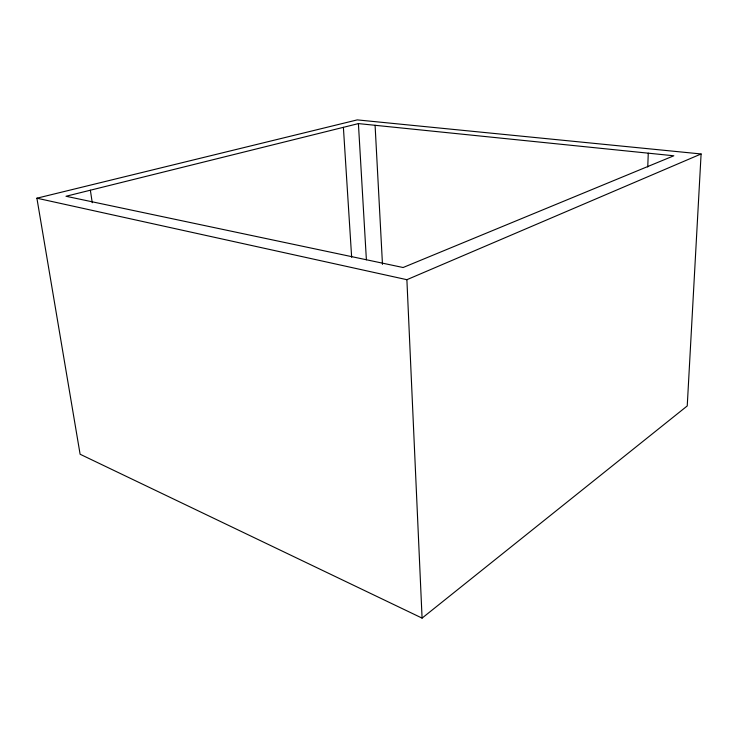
<?xml version="1.0" encoding="UTF-8"?>
<svg xmlns="http://www.w3.org/2000/svg" width="738" height="738" viewBox="0 0 738 738"><rect width="100%" height="100%" fill="white"/><g stroke="black" fill="none" stroke-linecap="round" stroke-linejoin="round"><path stroke-width="1.11" d="M647.752 166.991L648.268 153.181M701.1 153.965L687.235 405.946L422.081 618.112L80.11 454.239L36.9 198.199L357.257 119.888L701.1 153.965L406.887 279.693L36.9 198.199M358.41 123.597L66.005 196.262L403.105 267.516L673.812 155.783L358.41 123.597L366.389 259.804M90.368 190.21L92.25 202.719M343.391 127.333L351.657 257.322M375.089 125.303L382.478 264.379M406.887 279.693L422.081 618.112"/></g></svg>
